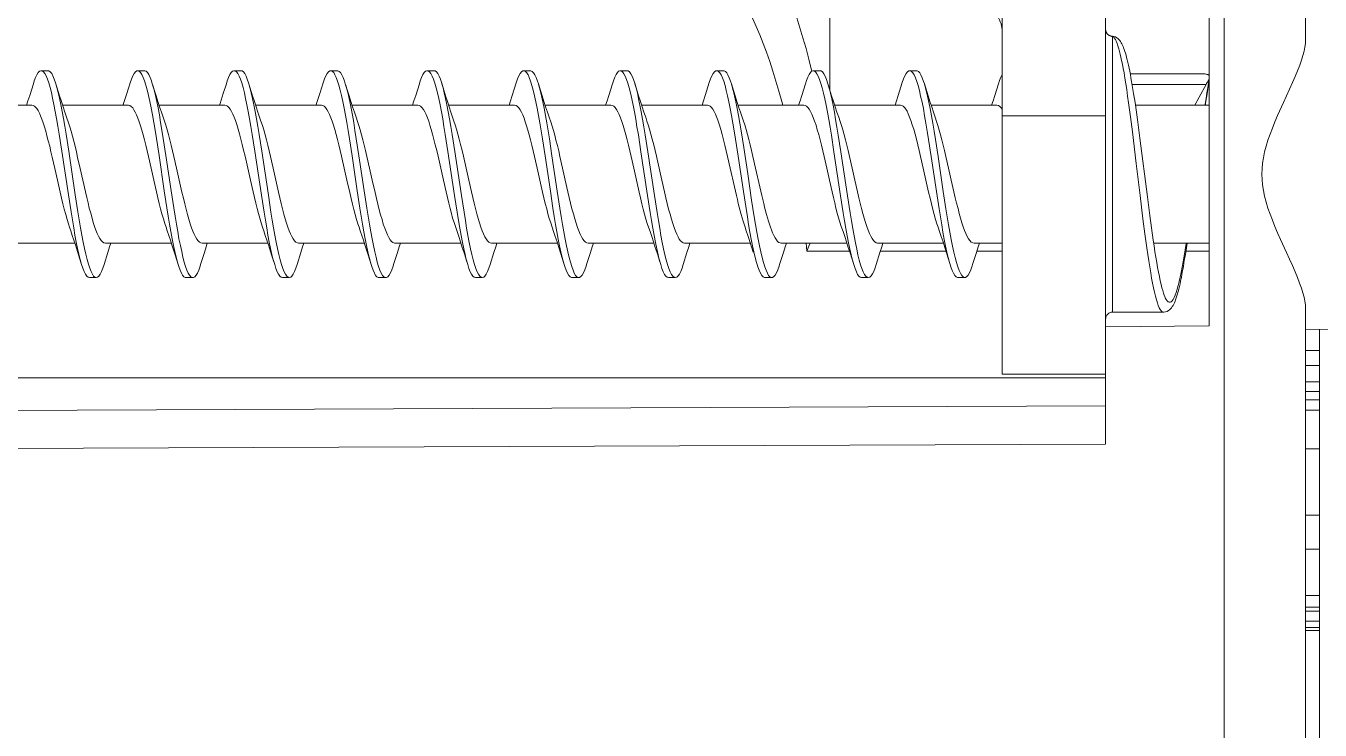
# Model space of a CAD drawing. Header units: millimetres. Extents: x -853320 to 19484, y -510814 to 9708.
# Drawn here: x 4851.93 to 4870.71, y 7565.75 to 7575.96 of the extents above; entities that cross this region are included whole.
import ezdxf

# ---------------------------------------------------------------- set-up
doc = ezdxf.new("R2010")
doc.units = ezdxf.units.MM
for name, color, linetype, lineweight in [('F_DIBOND_soffitto_cassone', 7, 'Continuous', 5), ('F_ELETTRICO', 22, 'Continuous', 5), ('F_PARETE_nuove', 5, 'Continuous', 5), ('F_TUBOLARE sez.40x40', 7, 'Continuous', 5)]:
    doc.layers.add(name, color=color, linetype=linetype, lineweight=lineweight)

# ---------------------------------------------------------------- blocks, each defined once
blk = doc.blocks.new('SCATOLA INCASSO_1 P_sezione e pianta')
at = {"layer": 'F_ELETTRICO'}
for p, q in [((55470.994, -13682.187), (55470.994, -13651.487)), ((55469.815, -13660.994), (55469.815, -13697.529)), ((55469.594, -13686.328), (55469.594, -13670.336)), ((55466.594, -13687.028), (55466.594, -13678.998)), ((55468.094, -13686.341), (55468.094, -13678.998)), ((55464.094, -13679.102), (55464.094, -13682.912)), ((55468.181, -13682.13), (55468.194, -13682.13)), ((55468.188, -13682.128), (55468.189, -13682.128)), ((55468.194, -13682.13), (55468.194, -13686.128)), ((55452.751, -13682.628), (55452.651, -13682.628)), ((55452.704, -13682.669), (55452.723, -13682.704)), ((55452.723, -13682.704), (55452.742, -13682.749)), ((55452.742, -13682.749), (55452.761, -13682.805)), ((55452.751, -13682.628), (55452.765, -13682.631)), ((55452.804, -13682.669), (55452.823, -13682.704)), ((55454.151, -13682.628), (55454.051, -13682.628)), ((55454.132, -13682.726), (55454.151, -13682.777)), ((55455.551, -13682.628), (55455.451, -13682.628)), ((55455.523, -13682.705), (55455.542, -13682.751)), ((55456.951, -13682.628), (55456.851, -13682.628)), ((55456.933, -13682.727), (55456.952, -13682.778)), ((55458.351, -13682.628), (55458.251, -13682.628)), ((55458.324, -13682.706), (55458.343, -13682.752)), ((55459.751, -13682.628), (55459.651, -13682.628)), ((55459.733, -13682.728), (55459.752, -13682.779)), ((55461.151, -13682.628), (55461.051, -13682.628)), ((55461.124, -13682.707), (55461.143, -13682.753)), ((55462.551, -13682.628), (55462.451, -13682.628)), ((55462.534, -13682.729), (55462.553, -13682.781)), ((55463.832, -13682.632), (55463.829, -13682.622)), ((55463.951, -13682.628), (55463.851, -13682.628)), ((55463.925, -13682.708), (55463.944, -13682.755)), ((55465.351, -13682.628), (55465.251, -13682.628)), ((55465.334, -13682.731), (55465.353, -13682.782)), ((55468.45, -13682.673), (55469.501, -13682.673)), ((55452.919, -13682.992), (55452.861, -13682.805)), ((55453.942, -13682.805), (55453.894, -13682.959)), ((55454.319, -13682.992), (55454.264, -13682.816)), ((55455.339, -13682.816), (55455.294, -13682.959)), ((55455.719, -13682.992), (55455.661, -13682.806)), ((55456.742, -13682.804), (55456.694, -13682.959)), ((55457.119, -13682.992), (55457.064, -13682.816)), ((55458.519, -13682.992), (55458.462, -13682.808)), ((55459.919, -13682.992), (55459.864, -13682.816)), ((55461.319, -13682.992), (55461.262, -13682.81)), ((55462.719, -13682.992), (55462.664, -13682.816)), ((55464.119, -13682.992), (55464.064, -13682.816)), ((55465.519, -13682.992), (55465.464, -13682.816)), ((55468.478, -13682.828), (55469.552, -13682.828)), ((55468.52, -13683.089), (55468.5, -13682.96)), ((55469.552, -13682.828), (55469.452, -13683.012)), ((55469.57, -13682.935), (55469.583, -13682.857)), ((55469.583, -13682.857), (55469.594, -13682.796)), ((55451.562, -13683.128), (55452.517, -13683.128)), ((55452.962, -13683.128), (55453.917, -13683.128)), ((55454.362, -13683.128), (55455.317, -13683.128)), ((55455.762, -13683.128), (55456.717, -13683.128)), ((55457.162, -13683.128), (55458.117, -13683.128)), ((55458.562, -13683.128), (55459.517, -13683.128)), ((55459.929, -13683.078), (55459.948, -13683.173)), ((55459.962, -13683.128), (55460.917, -13683.128)), ((55461.362, -13683.128), (55462.317, -13683.128)), ((55462.762, -13683.128), (55463.717, -13683.128)), ((55464.162, -13683.128), (55465.117, -13683.128)), ((55465.53, -13683.083), (55465.549, -13683.178)), ((55465.562, -13683.128), (55466.517, -13683.128)), ((55468.455, -13683.299), (55468.427, -13683.093)), ((55468.54, -13683.228), (55468.52, -13683.089)), ((55468.525, -13683.128), (55469.594, -13683.128)), ((55469.452, -13683.012), (55469.388, -13683.128)), ((55466.594, -13683.28), (55468.094, -13683.28)), ((55468.482, -13683.516), (55468.455, -13683.299)), ((55468.56, -13683.375), (55468.54, -13683.228)), ((55468.538, -13683.972), (55468.482, -13683.516)), ((55468.591, -13683.607), (55468.56, -13683.375)), ((55452.913, -13683.549), (55452.951, -13683.793)), ((55453.013, -13683.549), (55453.051, -13683.793)), ((55454.323, -13683.61), (55454.361, -13683.858)), ((55454.423, -13683.61), (55454.461, -13683.858)), ((55455.714, -13683.552), (55455.752, -13683.796)), ((55455.814, -13683.552), (55455.852, -13683.796)), ((55457.123, -13683.614), (55457.161, -13683.861)), ((55457.223, -13683.614), (55457.261, -13683.861)), ((55458.514, -13683.555), (55458.552, -13683.8)), ((55458.614, -13683.555), (55458.652, -13683.8)), ((55459.924, -13683.617), (55459.962, -13683.864)), ((55460.024, -13683.617), (55460.062, -13683.864)), ((55461.315, -13683.558), (55461.353, -13683.803)), ((55461.415, -13683.558), (55461.453, -13683.803)), ((55462.724, -13683.62), (55462.762, -13683.867)), ((55464.115, -13683.561), (55464.153, -13683.806)), ((55464.215, -13683.561), (55464.253, -13683.806)), ((55465.525, -13683.623), (55465.563, -13683.87)), ((55465.625, -13683.623), (55465.663, -13683.87)), ((55468.699, -13684.459), (55468.591, -13683.607)), ((55452.951, -13683.793), (55453.046, -13684.43)), ((55453.051, -13683.793), (55453.146, -13684.43)), ((55454.21, -13683.871), (55454.248, -13684.041)), ((55454.361, -13683.858), (55454.437, -13684.368)), ((55454.461, -13683.858), (55454.537, -13684.368)), ((55455.609, -13683.867), (55455.648, -13684.041)), ((55455.752, -13683.796), (55455.847, -13684.433)), ((55455.852, -13683.796), (55455.947, -13684.433)), ((55457.161, -13683.861), (55457.238, -13684.371)), ((55457.261, -13683.861), (55457.338, -13684.371)), ((55458.409, -13683.869), (55458.448, -13684.041)), ((55458.552, -13683.8), (55458.647, -13684.436)), ((55458.652, -13683.8), (55458.747, -13684.436)), ((55458.816, -13684.041), (55458.777, -13683.868)), ((55459.962, -13683.864), (55460.038, -13684.375)), ((55460.062, -13683.864), (55460.138, -13684.375)), ((55460.216, -13684.042), (55460.178, -13683.873)), ((55461.353, -13683.803), (55461.448, -13684.439)), ((55461.453, -13683.803), (55461.548, -13684.439)), ((55462.61, -13683.871), (55462.648, -13684.042)), ((55462.762, -13683.867), (55462.839, -13684.378)), ((55463.016, -13684.042), (55462.977, -13683.871)), ((55464.01, -13683.871), (55464.048, -13684.042)), ((55464.153, -13683.806), (55464.248, -13684.442)), ((55464.253, -13683.806), (55464.348, -13684.442)), ((55464.416, -13684.041), (55464.377, -13683.87)), ((55465.563, -13683.87), (55465.639, -13684.381)), ((55465.663, -13683.87), (55465.739, -13684.381)), ((55462.648, -13684.042), (55462.709, -13684.314)), ((55463.077, -13684.314), (55463.016, -13684.042)), ((55468.594, -13684.436), (55468.538, -13683.972)), ((55452.887, -13684.215), (55452.926, -13684.388)), ((55453.293, -13684.383), (55453.254, -13684.214)), ((55454.694, -13684.389), (55454.655, -13684.215)), ((55456.094, -13684.388), (55456.055, -13684.215)), ((55457.087, -13684.217), (55457.127, -13684.393)), ((55457.495, -13684.395), (55457.455, -13684.217)), ((55459.887, -13684.215), (55459.926, -13684.387)), ((55461.287, -13684.215), (55461.326, -13684.388)), ((55461.693, -13684.386), (55461.654, -13684.214)), ((55465.487, -13684.215), (55465.526, -13684.389)), ((55465.893, -13684.386), (55465.855, -13684.215)), ((55453.046, -13684.43), (55453.085, -13684.675)), ((55453.146, -13684.43), (55453.185, -13684.675)), ((55454.437, -13684.368), (55454.475, -13684.617)), ((55454.537, -13684.368), (55454.575, -13684.617)), ((55455.847, -13684.433), (55455.885, -13684.678)), ((55455.947, -13684.433), (55455.985, -13684.678)), ((55457.238, -13684.371), (55457.276, -13684.62)), ((55457.338, -13684.371), (55457.376, -13684.62)), ((55458.647, -13684.436), (55458.686, -13684.681)), ((55458.747, -13684.436), (55458.786, -13684.681)), ((55460.038, -13684.375), (55460.076, -13684.623)), ((55460.138, -13684.375), (55460.176, -13684.623)), ((55461.448, -13684.439), (55461.486, -13684.684)), ((55461.548, -13684.439), (55461.586, -13684.684)), ((55462.709, -13684.314), (55462.737, -13684.435)), ((55462.839, -13684.378), (55462.877, -13684.626)), ((55463.105, -13684.435), (55463.077, -13684.314)), ((55464.248, -13684.442), (55464.286, -13684.687)), ((55464.348, -13684.442), (55464.386, -13684.687)), ((55465.639, -13684.381), (55465.677, -13684.629)), ((55465.739, -13684.381), (55465.777, -13684.629)), ((55468.635, -13684.775), (55468.594, -13684.436)), ((55468.734, -13684.728), (55468.699, -13684.459)), ((55468.663, -13684.991), (55468.635, -13684.775)), ((55468.759, -13684.908), (55468.734, -13684.728)), ((55462.863, -13684.897), (55462.881, -13684.948)), ((55462.881, -13684.948), (55462.903, -13685.016)), ((55462.903, -13685.016), (55462.923, -13685.074)), ((55462.915, -13684.859), (55462.934, -13684.968)), ((55462.934, -13684.968), (55462.953, -13685.071)), ((55468.691, -13685.194), (55468.663, -13684.991)), ((55468.784, -13685.084), (55468.759, -13684.908)), ((55452.185, -13685.128), (55453.14, -13685.128)), ((55453.148, -13685.152), (55453.194, -13685.296)), ((55453.585, -13685.128), (55454.54, -13685.128)), ((55454.548, -13685.152), (55454.594, -13685.296)), ((55454.985, -13685.128), (55455.94, -13685.128)), ((55455.948, -13685.152), (55455.994, -13685.296)), ((55456.385, -13685.128), (55457.34, -13685.128)), ((55457.348, -13685.152), (55457.394, -13685.296)), ((55457.785, -13685.128), (55458.74, -13685.128)), ((55459.185, -13685.128), (55460.14, -13685.128)), ((55460.585, -13685.128), (55461.54, -13685.128)), ((55461.985, -13685.128), (55462.94, -13685.128)), ((55462.953, -13685.071), (55462.972, -13685.168)), ((55463.385, -13685.128), (55464.34, -13685.128)), ((55463.759, -13685.243), (55463.75, -13685.128)), ((55464.785, -13685.128), (55465.74, -13685.128)), ((55466.185, -13685.128), (55466.594, -13685.128)), ((55468.79, -13685.128), (55469.594, -13685.128)), ((55453.194, -13685.296), (55453.239, -13685.44)), ((55454.594, -13685.296), (55454.639, -13685.44)), ((55455.994, -13685.296), (55456.039, -13685.44)), ((55457.394, -13685.296), (55457.439, -13685.44)), ((55458.786, -13685.27), (55458.839, -13685.44)), ((55460.186, -13685.27), (55460.239, -13685.44)), ((55461.586, -13685.27), (55461.639, -13685.44)), ((55463.759, -13685.243), (55464.377, -13685.243)), ((55464.386, -13685.27), (55464.439, -13685.44)), ((55464.825, -13685.243), (55465.777, -13685.243)), ((55465.786, -13685.27), (55465.839, -13685.44)), ((55466.225, -13685.243), (55466.594, -13685.243)), ((55469.258, -13685.243), (55469.594, -13685.243)), ((55453.356, -13685.493), (55453.375, -13685.541)), ((55454.747, -13685.466), (55454.766, -13685.519)), ((55456.156, -13685.494), (55456.176, -13685.542)), ((55457.547, -13685.467), (55457.566, -13685.52)), ((55458.957, -13685.495), (55458.976, -13685.543)), ((55460.348, -13685.468), (55460.367, -13685.521)), ((55461.757, -13685.497), (55461.777, -13685.544)), ((55464.558, -13685.498), (55464.577, -13685.545)), ((55465.949, -13685.471), (55465.968, -13685.523)), ((55453.351, -13685.628), (55453.451, -13685.628)), ((55454.751, -13685.628), (55454.851, -13685.628)), ((55456.151, -13685.628), (55456.251, -13685.628)), ((55457.551, -13685.628), (55457.651, -13685.628)), ((55458.951, -13685.628), (55459.051, -13685.628)), ((55460.351, -13685.628), (55460.451, -13685.628)), ((55461.751, -13685.628), (55461.851, -13685.628)), ((55463.151, -13685.628), (55463.251, -13685.628)), ((55464.551, -13685.628), (55464.651, -13685.628)), ((55465.951, -13685.628), (55466.051, -13685.628)), ((55468.959, -13685.919), (55468.958, -13685.916)), ((55468.194, -13686.128), (55468.932, -13686.128)), ((55468.932, -13686.128), (55468.931, -13686.128)), ((55470.994, -13716.768), (55470.994, -13686.067)), ((55469.594, -13686.328), (55468.094, -13686.341)), ((55468.094, -13686.341), (55468.094, -13688.041)), ((55470.994, -13686.378), (55471.596, -13686.373)), ((55471.194, -13686.376), (55471.194, -13701.372)), ((55470.994, -13686.685), (55471.194, -13686.685)), ((55470.994, -13686.901), (55471.194, -13686.901)), ((55468.094, -13687.082), (55437.364, -13687.082)), ((55468.094, -13687.028), (55466.594, -13687.028)), ((55470.994, -13687.139), (55471.194, -13687.139)), ((55470.994, -13687.281), (55471.194, -13687.281)), ((55470.994, -13687.4), (55471.194, -13687.4)), ((55437.364, -13687.617), (55468.094, -13687.489)), ((55470.994, -13687.551), (55471.194, -13687.551)), ((55437.364, -13688.169), (55468.094, -13688.041)), ((55471.194, -13688.109), (55470.994, -13688.109)), ((55471.194, -13689.071), (55470.994, -13689.071)), ((55470.994, -13689.566), (55471.194, -13689.566)), ((55470.994, -13690.238), (55471.194, -13690.238)), ((55470.994, -13690.405), (55471.194, -13690.405)), ((55470.994, -13690.464), (55471.194, -13690.464)), ((55470.994, -13690.61), (55471.194, -13690.61)), ((55470.994, -13690.699), (55471.194, -13690.699)), ((55470.994, -13690.744), (55471.194, -13690.744))]:
    blk.add_line(p, q, dxfattribs=at)
for points in [[(55463.829, -13682.622), (55463.789, -13682.462), (55463.747, -13682.305), (55463.703, -13682.153), (55463.659, -13682.005), (55463.614, -13681.863), (55463.568, -13681.726), (55463.521, -13681.595), (55463.474, -13681.47), (55463.426, -13681.352), (55463.378, -13681.242), (55463.33, -13681.139), (55463.281, -13681.043), (55463.233, -13680.956), (55463.185, -13680.877), (55463.138, -13680.806), (55463.091, -13680.743), (55463.045, -13680.69), (55463, -13680.646), (55462.955, -13680.61)], [(55463.409, -13683.128), (55463.396, -13683.075), (55463.354, -13682.925), (55463.311, -13682.779), (55463.267, -13682.635), (55463.221, -13682.496), (55463.174, -13682.361), (55463.125, -13682.232), (55463.076, -13682.107), (55463.026, -13681.989), (55462.975, -13681.877), (55462.924, -13681.772), (55462.873, -13681.673), (55462.821, -13681.582), (55462.77, -13681.499), (55462.719, -13681.424), (55462.668, -13681.357), (55462.618, -13681.298), (55462.568, -13681.248), (55462.52, -13681.206), (55462.472, -13681.173)], [(55466.594, -13682.067), (55466.593, -13682.036), (55466.589, -13682.006), (55466.583, -13681.976), (55466.576, -13681.946), (55466.565, -13681.917), (55466.553, -13681.889), (55466.539, -13681.861), (55466.522, -13681.835), (55466.503, -13681.809)], [(55468.094, -13682.03), (55468.095, -13682.044), (55468.097, -13682.056), (55468.101, -13682.069), (55468.107, -13682.08), (55468.114, -13682.091), (55468.123, -13682.101), (55468.133, -13682.11), (55468.144, -13682.117), (55468.156, -13682.123), (55468.168, -13682.127), (55468.181, -13682.13)], [(55468.189, -13682.128), (55468.19, -13682.128), (55468.194, -13682.13)], [(55468.236, -13682.139), (55468.214, -13682.132), (55468.192, -13682.128)], [(55468.228, -13682.164), (55468.22, -13682.154), (55468.213, -13682.145), (55468.207, -13682.139), (55468.2, -13682.134), (55468.194, -13682.13)], [(55468.427, -13683.093), (55468.413, -13682.995), (55468.399, -13682.902), (55468.386, -13682.816), (55468.373, -13682.735), (55468.36, -13682.661), (55468.348, -13682.594), (55468.336, -13682.533), (55468.325, -13682.479), (55468.315, -13682.43), (55468.304, -13682.386), (55468.294, -13682.347), (55468.285, -13682.312), (55468.276, -13682.281), (55468.267, -13682.254), (55468.259, -13682.231), (55468.25, -13682.21), (55468.243, -13682.192), (55468.235, -13682.177), (55468.228, -13682.164)], [(55468.5, -13682.96), (55468.49, -13682.899), (55468.48, -13682.841), (55468.471, -13682.785), (55468.461, -13682.732), (55468.452, -13682.681), (55468.443, -13682.634), (55468.434, -13682.589), (55468.424, -13682.546), (55468.416, -13682.507), (55468.407, -13682.47), (55468.398, -13682.436), (55468.389, -13682.404), (55468.381, -13682.374), (55468.372, -13682.347), (55468.364, -13682.322), (55468.355, -13682.298), (55468.347, -13682.277), (55468.338, -13682.257), (55468.329, -13682.239), (55468.32, -13682.222), (55468.31, -13682.205), (55468.298, -13682.19), (55468.286, -13682.176), (55468.272, -13682.162), (55468.255, -13682.15), (55468.236, -13682.139)], [(55470.588, -13683.276), (55470.673, -13683.087), (55470.717, -13682.99), (55470.762, -13682.894), (55470.804, -13682.801), (55470.842, -13682.712), (55470.878, -13682.628), (55470.909, -13682.548), (55470.935, -13682.475), (55470.956, -13682.407), (55470.973, -13682.345), (55470.985, -13682.287), (55470.992, -13682.235), (55470.994, -13682.187)], [(55452.539, -13682.816), (55452.551, -13682.777), (55452.57, -13682.726), (55452.589, -13682.686), (55452.608, -13682.656), (55452.627, -13682.636), (55452.646, -13682.628), (55452.651, -13682.628)], [(55452.651, -13682.628), (55452.665, -13682.631), (55452.684, -13682.644), (55452.704, -13682.669)], [(55452.765, -13682.631), (55452.784, -13682.644), (55452.804, -13682.669)], [(55452.823, -13682.704), (55452.842, -13682.749), (55452.861, -13682.805)], [(55453.942, -13682.805), (55453.961, -13682.75), (55453.98, -13682.704), (55453.999, -13682.669), (55454.018, -13682.644), (55454.037, -13682.631), (55454.051, -13682.628)], [(55454.051, -13682.628), (55454.056, -13682.628), (55454.075, -13682.636), (55454.094, -13682.656), (55454.113, -13682.685), (55454.132, -13682.726)], [(55454.151, -13682.628), (55454.156, -13682.628), (55454.175, -13682.636), (55454.194, -13682.656), (55454.213, -13682.685), (55454.232, -13682.726), (55454.251, -13682.777), (55454.264, -13682.816)], [(55454.151, -13682.777), (55454.17, -13682.837), (55454.189, -13682.907), (55454.209, -13682.986), (55454.228, -13683.073), (55454.247, -13683.168)], [(55455.339, -13682.816), (55455.352, -13682.775), (55455.371, -13682.725), (55455.39, -13682.685), (55455.409, -13682.655), (55455.428, -13682.636), (55455.447, -13682.628), (55455.451, -13682.628)], [(55455.451, -13682.628), (55455.466, -13682.631), (55455.485, -13682.645), (55455.504, -13682.67), (55455.523, -13682.705)], [(55455.542, -13682.751), (55455.561, -13682.806), (55455.58, -13682.872), (55455.599, -13682.947), (55455.618, -13683.03), (55455.637, -13683.121)], [(55455.551, -13682.628), (55455.566, -13682.631), (55455.585, -13682.645), (55455.604, -13682.67), (55455.623, -13682.705), (55455.642, -13682.751), (55455.661, -13682.806)], [(55456.742, -13682.804), (55456.761, -13682.748), (55456.78, -13682.703), (55456.799, -13682.668), (55456.819, -13682.644), (55456.838, -13682.631), (55456.851, -13682.628)], [(55456.851, -13682.628), (55456.857, -13682.628), (55456.876, -13682.637), (55456.895, -13682.656), (55456.914, -13682.686), (55456.933, -13682.727)], [(55456.951, -13682.628), (55456.957, -13682.628), (55456.976, -13682.637), (55456.995, -13682.656), (55457.014, -13682.686), (55457.033, -13682.727), (55457.052, -13682.778), (55457.064, -13682.816)], [(55456.952, -13682.778), (55456.971, -13682.839), (55456.99, -13682.909), (55457.009, -13682.988), (55457.028, -13683.076), (55457.047, -13683.171)], [(55458.139, -13682.816), (55458.152, -13682.774), (55458.171, -13682.724), (55458.19, -13682.684), (55458.209, -13682.654), (55458.228, -13682.636), (55458.247, -13682.628), (55458.251, -13682.628)], [(55458.251, -13682.628), (55458.266, -13682.631), (55458.285, -13682.645), (55458.304, -13682.67), (55458.324, -13682.706)], [(55458.343, -13682.752), (55458.362, -13682.808), (55458.381, -13682.874), (55458.4, -13682.949), (55458.419, -13683.032), (55458.438, -13683.123)], [(55458.351, -13682.628), (55458.366, -13682.631), (55458.385, -13682.645), (55458.404, -13682.67), (55458.424, -13682.706), (55458.443, -13682.752), (55458.462, -13682.808)], [(55459.543, -13682.802), (55459.562, -13682.747), (55459.581, -13682.702), (55459.6, -13682.667), (55459.619, -13682.644), (55459.638, -13682.63), (55459.651, -13682.628)], [(55459.651, -13682.628), (55459.657, -13682.628), (55459.676, -13682.637), (55459.695, -13682.657), (55459.714, -13682.687), (55459.733, -13682.728)], [(55459.751, -13682.628), (55459.757, -13682.628), (55459.776, -13682.637), (55459.795, -13682.657), (55459.814, -13682.687), (55459.833, -13682.728), (55459.852, -13682.779), (55459.864, -13682.816)], [(55459.752, -13682.779), (55459.771, -13682.84), (55459.79, -13682.911), (55459.81, -13682.99), (55459.829, -13683.078), (55459.848, -13683.173)], [(55460.939, -13682.816), (55460.953, -13682.773), (55460.972, -13682.723), (55460.991, -13682.683), (55461.01, -13682.654), (55461.029, -13682.635), (55461.048, -13682.628), (55461.051, -13682.628)], [(55461.051, -13682.628), (55461.067, -13682.631), (55461.086, -13682.646), (55461.105, -13682.671), (55461.124, -13682.707)], [(55461.143, -13682.753), (55461.162, -13682.81), (55461.181, -13682.875), (55461.2, -13682.951), (55461.219, -13683.034), (55461.238, -13683.126)], [(55461.151, -13682.628), (55461.167, -13682.631), (55461.186, -13682.646), (55461.205, -13682.671), (55461.224, -13682.707), (55461.243, -13682.753), (55461.262, -13682.81)], [(55462.343, -13682.801), (55462.362, -13682.746), (55462.381, -13682.701), (55462.4, -13682.667), (55462.419, -13682.643), (55462.439, -13682.63), (55462.451, -13682.628)], [(55462.451, -13682.628), (55462.458, -13682.628), (55462.477, -13682.637), (55462.496, -13682.657), (55462.515, -13682.688), (55462.534, -13682.729)], [(55462.551, -13682.628), (55462.558, -13682.628), (55462.577, -13682.637), (55462.596, -13682.657), (55462.615, -13682.688), (55462.634, -13682.729), (55462.653, -13682.781), (55462.664, -13682.816)], [(55463.739, -13682.816), (55463.753, -13682.771), (55463.772, -13682.722), (55463.791, -13682.682), (55463.81, -13682.653), (55463.829, -13682.635), (55463.848, -13682.628), (55463.851, -13682.628)], [(55463.851, -13682.628), (55463.867, -13682.632), (55463.886, -13682.646), (55463.905, -13682.672), (55463.925, -13682.708)], [(55463.944, -13682.755), (55463.963, -13682.811), (55463.982, -13682.877), (55464.001, -13682.953), (55464.02, -13683.036), (55464.039, -13683.128)], [(55463.951, -13682.628), (55463.967, -13682.632), (55463.986, -13682.646), (55464.005, -13682.672), (55464.025, -13682.708), (55464.044, -13682.755), (55464.064, -13682.816)], [(55465.086, -13682.985), (55465.144, -13682.799), (55465.163, -13682.744), (55465.182, -13682.7), (55465.201, -13682.666), (55465.22, -13682.643), (55465.239, -13682.63), (55465.251, -13682.628)], [(55465.251, -13682.628), (55465.258, -13682.628), (55465.277, -13682.638), (55465.296, -13682.658), (55465.315, -13682.689), (55465.334, -13682.731)], [(55465.351, -13682.628), (55465.358, -13682.628), (55465.377, -13682.638), (55465.396, -13682.658), (55465.415, -13682.689), (55465.434, -13682.731), (55465.453, -13682.782), (55465.464, -13682.816)], [(55466.539, -13682.816), (55466.554, -13682.77), (55466.573, -13682.72), (55466.592, -13682.681), (55466.594, -13682.678)], [(55469.594, -13682.696), (55469.589, -13682.692), (55469.582, -13682.688), (55469.574, -13682.684), (55469.565, -13682.681), (55469.555, -13682.678), (55469.545, -13682.676), (55469.534, -13682.674), (55469.523, -13682.673), (55469.512, -13682.673), (55469.501, -13682.673)], [(55469.594, -13682.755), (55469.59, -13682.761), (55469.583, -13682.774), (55469.575, -13682.787), (55469.567, -13682.8), (55469.559, -13682.814), (55469.552, -13682.828)], [(55469.594, -13682.77), (55469.586, -13682.81), (55469.575, -13682.876), (55469.562, -13682.948)], [(55452.539, -13682.816), (55452.486, -13682.985), (55452.46, -13683.066), (55452.44, -13683.128)], [(55452.761, -13682.805), (55452.78, -13682.87), (55452.799, -13682.944), (55452.818, -13683.028), (55452.837, -13683.119), (55452.856, -13683.217), (55452.875, -13683.322), (55452.894, -13683.433), (55452.913, -13683.549)], [(55452.864, -13682.816), (55452.88, -13682.87), (55452.899, -13682.944), (55452.918, -13683.028), (55452.937, -13683.119)], [(55453.894, -13682.959), (55453.848, -13683.103), (55453.84, -13683.128)], [(55454.264, -13682.816), (55454.27, -13682.837), (55454.289, -13682.907), (55454.309, -13682.986), (55454.328, -13683.073), (55454.347, -13683.168)], [(55455.294, -13682.959), (55455.248, -13683.103), (55455.24, -13683.128)], [(55455.664, -13682.816), (55455.68, -13682.872), (55455.699, -13682.947), (55455.718, -13683.03), (55455.737, -13683.121)], [(55456.694, -13682.959), (55456.648, -13683.103), (55456.64, -13683.128)], [(55457.064, -13682.816), (55457.071, -13682.839), (55457.09, -13682.909), (55457.109, -13682.988), (55457.128, -13683.076), (55457.147, -13683.171)], [(55458.139, -13682.816), (55458.086, -13682.985), (55458.06, -13683.066), (55458.04, -13683.128)], [(55458.464, -13682.816), (55458.481, -13682.874), (55458.5, -13682.949), (55458.519, -13683.032), (55458.538, -13683.123)], [(55459.543, -13682.802), (55459.486, -13682.985), (55459.46, -13683.066), (55459.44, -13683.128)], [(55459.864, -13682.816), (55459.871, -13682.84), (55459.89, -13682.911), (55459.91, -13682.99), (55459.929, -13683.078)], [(55460.939, -13682.816), (55460.886, -13682.985), (55460.86, -13683.066), (55460.84, -13683.128)], [(55461.264, -13682.816), (55461.281, -13682.875), (55461.3, -13682.951), (55461.319, -13683.034), (55461.338, -13683.126)], [(55462.343, -13682.801), (55462.286, -13682.985), (55462.26, -13683.066), (55462.24, -13683.128)], [(55462.553, -13682.781), (55462.572, -13682.842), (55462.591, -13682.913), (55462.61, -13682.992), (55462.629, -13683.08), (55462.648, -13683.176)], [(55462.664, -13682.816), (55462.672, -13682.842), (55462.691, -13682.913), (55462.71, -13682.992), (55462.729, -13683.08), (55462.748, -13683.176), (55462.767, -13683.278), (55462.786, -13683.387), (55462.805, -13683.501), (55462.824, -13683.62), (55462.843, -13683.742)], [(55463.739, -13682.816), (55463.686, -13682.985), (55463.66, -13683.066), (55463.64, -13683.128)], [(55464.064, -13682.816), (55464.082, -13682.877), (55464.101, -13682.953), (55464.12, -13683.036), (55464.139, -13683.128)], [(55465.353, -13682.782), (55465.372, -13682.844), (55465.391, -13682.915), (55465.41, -13682.995), (55465.43, -13683.083), (55465.449, -13683.178)], [(55465.464, -13682.816), (55465.472, -13682.844), (55465.491, -13682.915), (55465.51, -13682.995), (55465.53, -13683.083)], [(55466.539, -13682.816), (55466.486, -13682.985), (55466.46, -13683.066), (55466.44, -13683.128)], [(55469.562, -13682.948), (55469.55, -13683.027), (55469.536, -13683.113), (55469.534, -13683.128)], [(55469.54, -13683.128), (55469.544, -13683.1), (55469.557, -13683.016), (55469.57, -13682.935)], [(55452.517, -13683.128), (55452.535, -13683.131), (55452.553, -13683.141), (55452.571, -13683.157), (55452.589, -13683.178)], [(55453.021, -13683.303), (55452.995, -13683.229), (55452.97, -13683.152), (55452.945, -13683.073), (55452.919, -13682.992)], [(55452.937, -13683.119), (55452.956, -13683.217), (55452.975, -13683.322), (55452.994, -13683.433), (55453.013, -13683.549)], [(55453.917, -13683.128), (55453.939, -13683.132), (55453.959, -13683.145), (55453.979, -13683.165), (55453.998, -13683.193), (55454.017, -13683.227), (55454.036, -13683.267), (55454.056, -13683.314), (55454.075, -13683.367), (55454.094, -13683.426), (55454.113, -13683.49), (55454.133, -13683.559), (55454.152, -13683.632), (55454.171, -13683.709), (55454.19, -13683.789), (55454.21, -13683.871)], [(55454.44, -13683.359), (55454.421, -13683.303), (55454.395, -13683.229), (55454.37, -13683.152), (55454.345, -13683.073), (55454.319, -13682.992)], [(55455.317, -13683.128), (55455.336, -13683.131), (55455.355, -13683.142), (55455.374, -13683.16), (55455.393, -13683.185), (55455.412, -13683.217), (55455.432, -13683.256), (55455.451, -13683.301), (55455.47, -13683.352), (55455.489, -13683.41), (55455.509, -13683.474), (55455.528, -13683.544), (55455.548, -13683.619), (55455.568, -13683.698), (55455.589, -13683.782), (55455.609, -13683.867)], [(55455.637, -13683.121), (55455.656, -13683.22), (55455.675, -13683.325), (55455.695, -13683.436), (55455.714, -13683.552)], [(55455.84, -13683.359), (55455.821, -13683.303), (55455.795, -13683.229), (55455.77, -13683.152), (55455.745, -13683.073), (55455.719, -13682.992)], [(55455.737, -13683.121), (55455.756, -13683.22), (55455.775, -13683.325), (55455.795, -13683.436), (55455.814, -13683.552)], [(55456.717, -13683.128), (55456.736, -13683.131), (55456.756, -13683.143), (55456.776, -13683.162), (55456.796, -13683.189), (55456.815, -13683.223), (55456.835, -13683.263), (55456.854, -13683.31), (55456.873, -13683.361), (55456.892, -13683.419), (55456.911, -13683.482), (55456.93, -13683.551), (55456.95, -13683.624), (55456.969, -13683.702), (55456.989, -13683.784), (55457.009, -13683.868)], [(55457.242, -13683.365), (55457.221, -13683.303), (55457.195, -13683.229), (55457.17, -13683.152), (55457.145, -13683.073), (55457.119, -13682.992)], [(55458.117, -13683.128), (55458.136, -13683.131), (55458.156, -13683.143), (55458.176, -13683.162), (55458.196, -13683.189), (55458.215, -13683.223), (55458.235, -13683.263), (55458.254, -13683.309), (55458.273, -13683.361), (55458.292, -13683.418), (55458.311, -13683.481), (55458.33, -13683.55), (55458.35, -13683.624), (55458.369, -13683.702), (55458.389, -13683.784), (55458.409, -13683.869)], [(55458.438, -13683.123), (55458.457, -13683.222), (55458.476, -13683.328), (55458.495, -13683.439), (55458.514, -13683.555)], [(55458.64, -13683.359), (55458.621, -13683.303), (55458.595, -13683.229), (55458.57, -13683.152), (55458.545, -13683.073), (55458.519, -13682.992)], [(55458.538, -13683.123), (55458.557, -13683.222), (55458.576, -13683.328), (55458.595, -13683.439), (55458.614, -13683.555)], [(55459.517, -13683.128), (55459.52, -13683.128), (55459.54, -13683.133), (55459.56, -13683.146), (55459.579, -13683.166), (55459.599, -13683.194), (55459.618, -13683.228), (55459.637, -13683.269), (55459.656, -13683.316), (55459.675, -13683.369), (55459.694, -13683.428), (55459.713, -13683.491), (55459.732, -13683.559), (55459.752, -13683.631), (55459.771, -13683.708), (55459.79, -13683.788), (55459.81, -13683.871)], [(55460.021, -13683.303), (55459.995, -13683.229), (55459.97, -13683.152), (55459.945, -13683.073), (55459.919, -13682.992)], [(55460.917, -13683.128), (55460.938, -13683.132), (55460.957, -13683.144), (55460.977, -13683.163), (55460.996, -13683.19), (55461.016, -13683.224), (55461.035, -13683.264), (55461.055, -13683.311), (55461.074, -13683.365), (55461.093, -13683.424), (55461.113, -13683.488), (55461.132, -13683.558), (55461.152, -13683.632), (55461.171, -13683.709), (55461.19, -13683.789), (55461.21, -13683.871)], [(55461.238, -13683.126), (55461.257, -13683.225), (55461.276, -13683.33), (55461.295, -13683.442), (55461.315, -13683.558)], [(55461.44, -13683.359), (55461.421, -13683.303), (55461.395, -13683.229), (55461.37, -13683.152), (55461.345, -13683.073), (55461.319, -13682.992)], [(55461.338, -13683.126), (55461.357, -13683.225), (55461.376, -13683.33), (55461.395, -13683.442), (55461.415, -13683.558)], [(55462.317, -13683.128), (55462.336, -13683.131), (55462.356, -13683.142), (55462.375, -13683.161), (55462.394, -13683.186), (55462.413, -13683.219), (55462.433, -13683.259), (55462.452, -13683.305), (55462.472, -13683.358), (55462.491, -13683.417), (55462.511, -13683.482), (55462.531, -13683.553), (55462.551, -13683.628), (55462.57, -13683.706), (55462.59, -13683.788), (55462.61, -13683.871)], [(55462.84, -13683.359), (55462.821, -13683.303), (55462.795, -13683.229), (55462.77, -13683.152), (55462.745, -13683.073), (55462.719, -13682.992)], [(55463.717, -13683.128), (55463.737, -13683.131), (55463.756, -13683.143), (55463.775, -13683.161), (55463.795, -13683.187), (55463.814, -13683.22), (55463.833, -13683.26), (55463.853, -13683.307), (55463.872, -13683.359), (55463.892, -13683.419), (55463.911, -13683.484), (55463.931, -13683.555), (55463.951, -13683.629), (55463.971, -13683.707), (55463.99, -13683.788), (55464.01, -13683.871)], [(55464.039, -13683.128), (55464.058, -13683.228), (55464.077, -13683.333), (55464.096, -13683.445), (55464.115, -13683.561)], [(55464.242, -13683.365), (55464.221, -13683.303), (55464.195, -13683.229), (55464.17, -13683.152), (55464.145, -13683.073), (55464.119, -13682.992)], [(55464.139, -13683.128), (55464.158, -13683.228), (55464.177, -13683.333), (55464.196, -13683.445), (55464.215, -13683.561)], [(55465.086, -13682.985), (55465.06, -13683.066), (55465.04, -13683.128)], [(55465.117, -13683.128), (55465.135, -13683.131), (55465.154, -13683.142), (55465.174, -13683.159), (55465.193, -13683.184), (55465.212, -13683.216), (55465.231, -13683.255), (55465.25, -13683.3), (55465.27, -13683.352), (55465.289, -13683.411), (55465.309, -13683.476), (55465.329, -13683.547), (55465.349, -13683.622), (55465.369, -13683.702), (55465.389, -13683.785), (55465.409, -13683.87)], [(55465.642, -13683.366), (55465.621, -13683.303), (55465.595, -13683.229), (55465.57, -13683.152), (55465.545, -13683.073), (55465.519, -13682.992)], [(55466.517, -13683.128), (55466.539, -13683.132), (55466.559, -13683.145), (55466.579, -13683.165), (55466.594, -13683.187)], [(55452.589, -13683.178), (55452.607, -13683.207), (55452.625, -13683.242), (55452.643, -13683.283), (55452.661, -13683.33), (55452.68, -13683.382), (55452.698, -13683.44), (55452.717, -13683.504), (55452.736, -13683.573), (55452.755, -13683.647), (55452.775, -13683.723), (55452.794, -13683.802), (55452.812, -13683.883)], [(55453.18, -13683.884), (55453.162, -13683.803), (55453.143, -13683.724), (55453.124, -13683.648), (55453.105, -13683.575), (55453.086, -13683.506), (55453.067, -13683.442), (55453.048, -13683.383), (55453.021, -13683.303)], [(55454.247, -13683.168), (55454.266, -13683.27), (55454.285, -13683.378), (55454.304, -13683.492), (55454.323, -13683.61)], [(55454.347, -13683.168), (55454.366, -13683.27), (55454.385, -13683.378), (55454.404, -13683.492), (55454.423, -13683.61)], [(55457.047, -13683.171), (55457.066, -13683.273), (55457.085, -13683.381), (55457.104, -13683.495), (55457.123, -13683.614)], [(55457.147, -13683.171), (55457.166, -13683.273), (55457.185, -13683.381), (55457.204, -13683.495), (55457.223, -13683.614)], [(55459.848, -13683.173), (55459.867, -13683.276), (55459.886, -13683.384), (55459.905, -13683.498), (55459.924, -13683.617)], [(55459.948, -13683.173), (55459.967, -13683.276), (55459.986, -13683.384), (55460.005, -13683.498), (55460.024, -13683.617)], [(55460.178, -13683.873), (55460.159, -13683.791), (55460.14, -13683.711), (55460.12, -13683.635), (55460.101, -13683.562), (55460.082, -13683.494), (55460.063, -13683.43), (55460.044, -13683.371), (55460.021, -13683.303)], [(55462.648, -13683.176), (55462.667, -13683.278), (55462.686, -13683.387), (55462.705, -13683.501), (55462.724, -13683.62)], [(55465.449, -13683.178), (55465.468, -13683.281), (55465.487, -13683.39), (55465.506, -13683.504), (55465.525, -13683.623)], [(55465.549, -13683.178), (55465.568, -13683.281), (55465.587, -13683.39), (55465.606, -13683.504), (55465.625, -13683.623)], [(55470.361, -13684.128), (55470.363, -13684.05), (55470.371, -13683.97), (55470.383, -13683.889), (55470.4, -13683.806), (55470.422, -13683.722), (55470.448, -13683.636), (55470.478, -13683.549), (55470.512, -13683.459), (55470.549, -13683.368), (55470.588, -13683.276)], [(55454.577, -13683.871), (55454.558, -13683.788), (55454.539, -13683.707), (55454.519, -13683.629), (55454.499, -13683.554), (55454.479, -13683.483), (55454.46, -13683.418), (55454.44, -13683.359)], [(55455.977, -13683.87), (55455.958, -13683.788), (55455.939, -13683.707), (55455.919, -13683.63), (55455.9, -13683.556), (55455.88, -13683.486), (55455.861, -13683.422), (55455.84, -13683.359)], [(55457.377, -13683.87), (55457.358, -13683.787), (55457.338, -13683.706), (55457.319, -13683.629), (55457.3, -13683.556), (55457.28, -13683.487), (55457.261, -13683.424), (55457.242, -13683.365)], [(55458.777, -13683.868), (55458.757, -13683.783), (55458.737, -13683.7), (55458.717, -13683.621), (55458.697, -13683.546), (55458.677, -13683.476), (55458.658, -13683.412), (55458.64, -13683.359)], [(55461.577, -13683.869), (55461.557, -13683.784), (55461.537, -13683.701), (55461.517, -13683.621), (55461.497, -13683.546), (55461.477, -13683.475), (55461.457, -13683.411), (55461.44, -13683.359)], [(55462.977, -13683.871), (55462.958, -13683.787), (55462.938, -13683.705), (55462.918, -13683.626), (55462.898, -13683.551), (55462.878, -13683.48), (55462.858, -13683.415), (55462.84, -13683.359)], [(55464.377, -13683.87), (55464.358, -13683.787), (55464.338, -13683.706), (55464.319, -13683.629), (55464.3, -13683.556), (55464.28, -13683.487), (55464.261, -13683.423), (55464.242, -13683.365)], [(55465.777, -13683.87), (55465.758, -13683.787), (55465.738, -13683.706), (55465.719, -13683.628), (55465.7, -13683.556), (55465.68, -13683.488), (55465.661, -13683.424), (55465.642, -13683.366)], [(55452.812, -13683.883), (55452.849, -13684.046), (55452.887, -13684.215)], [(55453.254, -13684.214), (55453.217, -13684.046), (55453.18, -13683.884)], [(55454.655, -13684.215), (55454.616, -13684.042), (55454.577, -13683.871)], [(55456.055, -13684.215), (55456.016, -13684.041), (55455.977, -13683.87)], [(55457.009, -13683.868), (55457.048, -13684.041), (55457.087, -13684.217)], [(55457.455, -13684.217), (55457.416, -13684.041), (55457.377, -13683.87)], [(55459.81, -13683.871), (55459.848, -13684.042), (55459.887, -13684.215)], [(55461.21, -13683.871), (55461.248, -13684.041), (55461.287, -13684.215)], [(55461.654, -13684.214), (55461.616, -13684.042), (55461.577, -13683.869)], [(55462.843, -13683.742), (55462.901, -13684.122), (55462.958, -13684.503)], [(55465.409, -13683.87), (55465.448, -13684.042), (55465.487, -13684.215)], [(55465.855, -13684.215), (55465.816, -13684.041), (55465.777, -13683.87)], [(55454.248, -13684.041), (55454.286, -13684.214), (55454.325, -13684.385)], [(55455.648, -13684.041), (55455.687, -13684.214), (55455.725, -13684.384)], [(55458.448, -13684.041), (55458.487, -13684.214), (55458.525, -13684.385)], [(55458.893, -13684.385), (55458.855, -13684.214), (55458.816, -13684.041)], [(55460.293, -13684.384), (55460.254, -13684.214), (55460.216, -13684.042)], [(55464.048, -13684.042), (55464.086, -13684.214), (55464.125, -13684.383)], [(55464.493, -13684.385), (55464.455, -13684.214), (55464.416, -13684.041)], [(55470.717, -13685.265), (55470.63, -13685.074), (55470.588, -13684.98), (55470.549, -13684.887), (55470.512, -13684.796), (55470.478, -13684.707), (55470.448, -13684.619), (55470.422, -13684.533), (55470.4, -13684.449), (55470.383, -13684.367), (55470.371, -13684.285), (55470.363, -13684.206), (55470.361, -13684.128)], [(55452.926, -13684.388), (55452.946, -13684.474), (55452.966, -13684.557), (55452.986, -13684.637), (55453.007, -13684.713), (55453.027, -13684.784), (55453.047, -13684.848), (55453.063, -13684.897)], [(55453.585, -13685.128), (55453.583, -13685.128), (55453.563, -13685.123), (55453.543, -13685.11), (55453.523, -13685.089), (55453.504, -13685.062), (55453.485, -13685.028), (55453.466, -13684.987), (55453.446, -13684.94), (55453.427, -13684.887), (55453.408, -13684.828), (55453.389, -13684.764), (55453.37, -13684.695), (55453.35, -13684.622), (55453.331, -13684.545), (55453.312, -13684.466), (55453.293, -13684.383)], [(55454.325, -13684.385), (55454.345, -13684.469), (55454.365, -13684.551), (55454.384, -13684.629), (55454.404, -13684.705), (55454.424, -13684.776), (55454.444, -13684.841), (55454.463, -13684.897)], [(55454.985, -13685.128), (55454.967, -13685.124), (55454.948, -13685.114), (55454.929, -13685.096), (55454.91, -13685.071), (55454.89, -13685.039), (55454.871, -13685), (55454.852, -13684.955), (55454.833, -13684.904), (55454.814, -13684.846), (55454.794, -13684.782), (55454.774, -13684.712), (55454.754, -13684.637), (55454.734, -13684.557), (55454.714, -13684.474), (55454.694, -13684.389)], [(55455.725, -13684.384), (55455.744, -13684.467), (55455.764, -13684.547), (55455.783, -13684.624), (55455.803, -13684.698), (55455.822, -13684.768), (55455.842, -13684.833), (55455.863, -13684.897)], [(55456.385, -13685.128), (55456.368, -13685.125), (55456.347, -13685.113), (55456.327, -13685.094), (55456.308, -13685.068), (55456.288, -13685.034), (55456.269, -13684.994), (55456.25, -13684.948), (55456.231, -13684.897), (55456.212, -13684.84), (55456.193, -13684.776), (55456.173, -13684.707), (55456.153, -13684.633), (55456.134, -13684.555), (55456.114, -13684.472), (55456.094, -13684.388)], [(55457.127, -13684.393), (55457.147, -13684.479), (55457.167, -13684.561), (55457.187, -13684.64), (55457.207, -13684.715), (55457.227, -13684.784), (55457.247, -13684.848), (55457.263, -13684.897)], [(55457.785, -13685.128), (55457.776, -13685.127), (55457.755, -13685.119), (55457.735, -13685.102), (55457.715, -13685.078), (55457.694, -13685.046), (55457.674, -13685.006), (55457.655, -13684.961), (55457.635, -13684.909), (55457.615, -13684.851), (55457.596, -13684.787), (55457.576, -13684.718), (55457.556, -13684.644), (55457.536, -13684.564), (55457.516, -13684.481), (55457.495, -13684.395)], [(55458.525, -13684.385), (55458.544, -13684.467), (55458.564, -13684.547), (55458.583, -13684.624), (55458.602, -13684.697), (55458.621, -13684.766), (55458.641, -13684.829), (55458.66, -13684.888)], [(55459.185, -13685.128), (55459.166, -13685.124), (55459.147, -13685.113), (55459.127, -13685.094), (55459.108, -13685.068), (55459.089, -13685.035), (55459.069, -13684.995), (55459.05, -13684.948), (55459.03, -13684.895), (55459.011, -13684.836), (55458.991, -13684.771), (55458.971, -13684.701), (55458.951, -13684.626), (55458.932, -13684.548), (55458.913, -13684.468), (55458.893, -13684.385)], [(55459.926, -13684.387), (55459.946, -13684.471), (55459.965, -13684.553), (55459.985, -13684.631), (55460.004, -13684.704), (55460.023, -13684.772), (55460.043, -13684.836), (55460.063, -13684.897)], [(55460.585, -13685.128), (55460.566, -13685.124), (55460.547, -13685.113), (55460.528, -13685.095), (55460.509, -13685.069), (55460.49, -13685.037), (55460.47, -13684.998), (55460.451, -13684.952), (55460.432, -13684.899), (55460.412, -13684.84), (55460.392, -13684.775), (55460.372, -13684.704), (55460.352, -13684.629), (55460.332, -13684.55), (55460.313, -13684.468), (55460.293, -13684.384)], [(55461.326, -13684.388), (55461.346, -13684.473), (55461.366, -13684.556), (55461.386, -13684.635), (55461.406, -13684.71), (55461.425, -13684.779), (55461.445, -13684.843), (55461.463, -13684.897)], [(55461.985, -13685.128), (55461.967, -13685.125), (55461.948, -13685.114), (55461.928, -13685.095), (55461.909, -13685.07), (55461.89, -13685.038), (55461.871, -13685), (55461.852, -13684.955), (55461.833, -13684.903), (55461.813, -13684.845), (55461.794, -13684.78), (55461.774, -13684.709), (55461.754, -13684.634), (55461.733, -13684.554), (55461.713, -13684.471), (55461.693, -13684.386)], [(55462.737, -13684.435), (55462.751, -13684.494), (55462.765, -13684.551), (55462.779, -13684.607), (55462.792, -13684.66), (55462.806, -13684.712), (55462.82, -13684.762), (55462.834, -13684.809), (55462.848, -13684.853), (55462.863, -13684.897)], [(55463.244, -13684.934), (55463.23, -13684.895), (55463.216, -13684.853), (55463.202, -13684.809), (55463.188, -13684.762), (55463.174, -13684.712), (55463.16, -13684.66), (55463.147, -13684.607), (55463.133, -13684.551), (55463.119, -13684.494), (55463.105, -13684.435)], [(55464.125, -13684.383), (55464.144, -13684.465), (55464.163, -13684.544), (55464.182, -13684.621), (55464.201, -13684.694), (55464.22, -13684.762), (55464.24, -13684.826), (55464.259, -13684.885)], [(55464.785, -13685.128), (55464.764, -13685.123), (55464.744, -13685.11), (55464.724, -13685.09), (55464.705, -13685.063), (55464.685, -13685.029), (55464.666, -13684.988), (55464.647, -13684.941), (55464.628, -13684.889), (55464.609, -13684.831), (55464.59, -13684.768), (55464.571, -13684.7), (55464.552, -13684.627), (55464.532, -13684.55), (55464.513, -13684.469), (55464.493, -13684.385)], [(55465.526, -13684.389), (55465.546, -13684.474), (55465.566, -13684.558), (55465.587, -13684.638), (55465.607, -13684.714), (55465.627, -13684.784), (55465.647, -13684.849), (55465.663, -13684.897)], [(55466.185, -13685.128), (55466.165, -13685.124), (55466.145, -13685.112), (55466.125, -13685.092), (55466.106, -13685.065), (55466.086, -13685.031), (55466.067, -13684.99), (55466.048, -13684.943), (55466.029, -13684.89), (55466.009, -13684.832), (55465.99, -13684.768), (55465.971, -13684.7), (55465.952, -13684.627), (55465.932, -13684.55), (55465.913, -13684.469), (55465.893, -13684.386)], [(55454.475, -13684.617), (55454.494, -13684.736), (55454.513, -13684.851), (55454.532, -13684.96), (55454.551, -13685.064), (55454.571, -13685.161)], [(55454.575, -13684.617), (55454.594, -13684.736), (55454.613, -13684.851), (55454.632, -13684.96), (55454.651, -13685.064)], [(55457.276, -13684.62), (55457.295, -13684.739), (55457.314, -13684.854), (55457.333, -13684.963), (55457.352, -13685.066), (55457.371, -13685.163)], [(55457.376, -13684.62), (55457.395, -13684.739), (55457.414, -13684.854), (55457.433, -13684.963), (55457.452, -13685.066)], [(55460.076, -13684.623), (55460.095, -13684.742), (55460.114, -13684.856), (55460.133, -13684.966), (55460.152, -13685.069), (55460.171, -13685.165)], [(55460.176, -13684.623), (55460.195, -13684.742), (55460.214, -13684.856), (55460.233, -13684.966), (55460.252, -13685.069)], [(55462.877, -13684.626), (55462.896, -13684.745), (55462.915, -13684.859)], [(55462.958, -13684.503), (55462.977, -13684.626), (55462.996, -13684.745), (55463.015, -13684.859), (55463.034, -13684.968), (55463.053, -13685.071), (55463.072, -13685.168), (55463.091, -13685.256), (55463.11, -13685.336)], [(55465.677, -13684.629), (55465.696, -13684.748), (55465.715, -13684.862), (55465.734, -13684.971), (55465.753, -13685.074), (55465.772, -13685.17)], [(55465.777, -13684.629), (55465.796, -13684.748), (55465.815, -13684.862), (55465.834, -13684.971), (55465.853, -13685.074)], [(55453.085, -13684.675), (55453.104, -13684.792), (55453.123, -13684.905), (55453.142, -13685.012), (55453.161, -13685.112), (55453.18, -13685.205), (55453.199, -13685.29), (55453.218, -13685.367), (55453.239, -13685.44)], [(55453.185, -13684.675), (55453.204, -13684.792), (55453.223, -13684.905), (55453.242, -13685.012), (55453.261, -13685.112)], [(55455.885, -13684.678), (55455.904, -13684.795), (55455.923, -13684.908), (55455.942, -13685.014), (55455.961, -13685.114)], [(55455.985, -13684.678), (55456.004, -13684.795), (55456.023, -13684.908), (55456.042, -13685.014), (55456.061, -13685.114)], [(55458.686, -13684.681), (55458.705, -13684.798), (55458.724, -13684.91), (55458.743, -13685.017), (55458.762, -13685.117)], [(55458.786, -13684.681), (55458.805, -13684.798), (55458.824, -13684.91), (55458.843, -13685.017), (55458.862, -13685.117)], [(55461.486, -13684.684), (55461.505, -13684.801), (55461.524, -13684.913), (55461.543, -13685.019), (55461.562, -13685.119)], [(55461.586, -13684.684), (55461.605, -13684.801), (55461.624, -13684.913), (55461.643, -13685.019), (55461.662, -13685.119)], [(55464.286, -13684.687), (55464.306, -13684.804), (55464.325, -13684.916), (55464.344, -13685.022), (55464.363, -13685.122)], [(55464.386, -13684.687), (55464.406, -13684.804), (55464.425, -13684.916), (55464.444, -13685.022), (55464.463, -13685.122)], [(55453.063, -13684.897), (55453.081, -13684.95), (55453.103, -13685.016), (55453.126, -13685.083), (55453.148, -13685.152)], [(55454.463, -13684.897), (55454.481, -13684.95), (55454.503, -13685.016), (55454.526, -13685.083), (55454.548, -13685.152)], [(55455.863, -13684.897), (55455.881, -13684.95), (55455.903, -13685.016), (55455.926, -13685.083), (55455.948, -13685.152)], [(55457.263, -13684.897), (55457.281, -13684.95), (55457.303, -13685.016), (55457.326, -13685.083), (55457.348, -13685.152)], [(55458.66, -13684.888), (55458.684, -13684.96), (55458.709, -13685.034), (55458.735, -13685.111), (55458.76, -13685.189), (55458.786, -13685.27)], [(55460.063, -13684.897), (55460.084, -13684.96), (55460.109, -13685.034), (55460.135, -13685.111), (55460.16, -13685.189), (55460.186, -13685.27)], [(55461.463, -13684.897), (55461.484, -13684.96), (55461.509, -13685.034), (55461.535, -13685.111), (55461.56, -13685.189), (55461.586, -13685.27)], [(55463.385, -13685.128), (55463.373, -13685.126), (55463.354, -13685.118), (55463.335, -13685.103), (55463.317, -13685.081), (55463.298, -13685.052), (55463.28, -13685.018), (55463.262, -13684.978), (55463.244, -13684.934)], [(55464.259, -13684.885), (55464.284, -13684.96), (55464.309, -13685.034), (55464.335, -13685.111), (55464.36, -13685.189), (55464.386, -13685.27)], [(55465.663, -13684.897), (55465.684, -13684.96), (55465.709, -13685.034), (55465.735, -13685.111), (55465.76, -13685.189), (55465.786, -13685.27)], [(55453.261, -13685.112), (55453.28, -13685.205), (55453.299, -13685.29), (55453.318, -13685.367), (55453.337, -13685.435), (55453.356, -13685.493)], [(55453.564, -13685.44), (55453.619, -13685.263), (55453.645, -13685.182), (55453.662, -13685.128)], [(55454.571, -13685.161), (55454.59, -13685.25), (55454.609, -13685.331), (55454.628, -13685.403), (55454.639, -13685.44)], [(55454.651, -13685.064), (55454.671, -13685.161), (55454.69, -13685.25), (55454.709, -13685.331), (55454.728, -13685.403), (55454.747, -13685.466)], [(55454.964, -13685.44), (55455.019, -13685.263), (55455.045, -13685.182), (55455.062, -13685.128)], [(55455.961, -13685.114), (55455.98, -13685.207), (55455.999, -13685.292), (55456.018, -13685.369), (55456.039, -13685.44)], [(55456.061, -13685.114), (55456.08, -13685.207), (55456.099, -13685.292), (55456.118, -13685.369), (55456.137, -13685.436), (55456.156, -13685.494)], [(55456.364, -13685.44), (55456.419, -13685.263), (55456.445, -13685.182), (55456.462, -13685.128)], [(55457.371, -13685.163), (55457.39, -13685.252), (55457.409, -13685.333), (55457.428, -13685.404), (55457.439, -13685.44)], [(55457.452, -13685.066), (55457.471, -13685.163), (55457.49, -13685.252), (55457.509, -13685.333), (55457.528, -13685.404), (55457.547, -13685.467)], [(55457.764, -13685.44), (55457.819, -13685.263), (55457.845, -13685.182), (55457.862, -13685.128)], [(55458.762, -13685.117), (55458.781, -13685.209), (55458.8, -13685.294), (55458.819, -13685.371), (55458.839, -13685.44)], [(55458.862, -13685.117), (55458.881, -13685.209), (55458.9, -13685.294), (55458.919, -13685.371), (55458.938, -13685.438), (55458.957, -13685.495)], [(55459.164, -13685.44), (55459.219, -13685.263), (55459.245, -13685.182), (55459.262, -13685.128)], [(55460.171, -13685.165), (55460.191, -13685.254), (55460.21, -13685.334), (55460.229, -13685.406), (55460.239, -13685.44)], [(55460.252, -13685.069), (55460.271, -13685.165), (55460.291, -13685.254), (55460.31, -13685.334), (55460.329, -13685.406), (55460.348, -13685.468)], [(55460.564, -13685.44), (55460.619, -13685.263), (55460.645, -13685.182), (55460.662, -13685.128)], [(55461.562, -13685.119), (55461.581, -13685.212), (55461.6, -13685.296), (55461.619, -13685.372), (55461.639, -13685.44)], [(55461.662, -13685.119), (55461.681, -13685.212), (55461.7, -13685.296), (55461.719, -13685.372), (55461.738, -13685.439), (55461.757, -13685.497)], [(55461.964, -13685.44), (55462.019, -13685.263), (55462.045, -13685.182), (55462.062, -13685.128)], [(55462.923, -13685.074), (55462.962, -13685.196), (55462.982, -13685.259)], [(55462.972, -13685.168), (55462.991, -13685.256), (55463.01, -13685.336)], [(55463.364, -13685.44), (55463.419, -13685.263), (55463.445, -13685.182), (55463.462, -13685.128)], [(55463.759, -13685.243), (55463.789, -13685.174), (55463.808, -13685.128)], [(55464.363, -13685.122), (55464.382, -13685.214), (55464.401, -13685.298), (55464.42, -13685.374), (55464.439, -13685.44)], [(55464.463, -13685.122), (55464.482, -13685.214), (55464.501, -13685.298), (55464.52, -13685.374), (55464.539, -13685.441), (55464.558, -13685.498)], [(55464.764, -13685.44), (55464.819, -13685.263), (55464.845, -13685.182), (55464.862, -13685.128)], [(55465.772, -13685.17), (55465.792, -13685.258), (55465.811, -13685.338), (55465.83, -13685.41), (55465.839, -13685.44)], [(55465.853, -13685.074), (55465.872, -13685.17), (55465.892, -13685.258), (55465.911, -13685.338), (55465.93, -13685.41), (55465.949, -13685.471)], [(55466.164, -13685.44), (55466.219, -13685.263), (55466.245, -13685.182), (55466.262, -13685.128)], [(55468.931, -13686.128), (55468.927, -13686.127), (55468.913, -13686.122), (55468.899, -13686.109), (55468.885, -13686.09), (55468.872, -13686.065), (55468.858, -13686.033), (55468.844, -13685.994), (55468.83, -13685.949), (55468.816, -13685.898), (55468.802, -13685.841), (55468.788, -13685.778), (55468.775, -13685.71), (55468.761, -13685.636), (55468.747, -13685.557), (55468.733, -13685.473), (55468.719, -13685.384), (55468.705, -13685.291), (55468.691, -13685.194)], [(55468.944, -13685.884), (55468.934, -13685.854), (55468.922, -13685.817), (55468.91, -13685.775), (55468.898, -13685.727), (55468.886, -13685.673), (55468.873, -13685.614), (55468.86, -13685.55), (55468.848, -13685.481), (55468.835, -13685.409), (55468.822, -13685.332), (55468.809, -13685.252), (55468.796, -13685.169), (55468.784, -13685.084)], [(55468.931, -13686.128), (55468.94, -13686.127), (55468.962, -13686.124), (55468.984, -13686.117), (55469.004, -13686.106), (55469.021, -13686.094), (55469.036, -13686.08), (55469.049, -13686.065), (55469.061, -13686.049), (55469.071, -13686.031), (55469.081, -13686.013), (55469.091, -13685.993), (55469.1, -13685.971), (55469.109, -13685.948), (55469.118, -13685.922), (55469.127, -13685.894), (55469.136, -13685.863), (55469.145, -13685.831), (55469.154, -13685.795), (55469.164, -13685.757), (55469.173, -13685.717), (55469.182, -13685.673), (55469.192, -13685.627), (55469.201, -13685.578), (55469.211, -13685.526), (55469.221, -13685.472), (55469.23, -13685.415), (55469.24, -13685.355), (55469.25, -13685.293), (55469.261, -13685.228), (55469.275, -13685.128)], [(55469.263, -13685.128), (55469.262, -13685.131), (55469.248, -13685.224), (55469.233, -13685.313), (55469.219, -13685.397), (55469.204, -13685.477), (55469.19, -13685.552), (55469.175, -13685.622), (55469.161, -13685.686), (55469.146, -13685.744), (55469.132, -13685.797), (55469.117, -13685.843), (55469.103, -13685.884), (55469.088, -13685.917), (55469.074, -13685.944), (55469.059, -13685.965), (55469.045, -13685.978), (55469.03, -13685.985), (55469.016, -13685.985), (55469.001, -13685.978), (55468.987, -13685.964), (55468.973, -13685.944), (55468.959, -13685.919)], [(55463.01, -13685.336), (55463.029, -13685.408), (55463.039, -13685.44)], [(55463.11, -13685.336), (55463.129, -13685.408), (55463.148, -13685.47), (55463.167, -13685.522)], [(55470.994, -13686.068), (55470.992, -13686.021), (55470.984, -13685.968), (55470.973, -13685.911), (55470.956, -13685.848), (55470.934, -13685.78), (55470.908, -13685.707), (55470.877, -13685.627), (55470.842, -13685.543), (55470.803, -13685.454), (55470.762, -13685.361), (55470.717, -13685.265)], [(55453.239, -13685.44), (55453.256, -13685.493), (55453.275, -13685.541), (55453.294, -13685.579), (55453.313, -13685.606), (55453.332, -13685.622), (55453.351, -13685.628)], [(55453.375, -13685.541), (55453.394, -13685.579), (55453.413, -13685.606), (55453.432, -13685.622), (55453.451, -13685.628)], [(55453.451, -13685.628), (55453.47, -13685.622), (55453.489, -13685.606), (55453.508, -13685.579), (55453.527, -13685.541), (55453.547, -13685.493), (55453.564, -13685.44)], [(55454.639, -13685.44), (55454.647, -13685.466), (55454.666, -13685.519), (55454.685, -13685.561), (55454.704, -13685.594), (55454.723, -13685.616), (55454.742, -13685.626), (55454.751, -13685.628)], [(55454.766, -13685.519), (55454.785, -13685.561), (55454.804, -13685.594), (55454.823, -13685.616), (55454.842, -13685.626), (55454.851, -13685.628)], [(55454.851, -13685.628), (55454.861, -13685.626), (55454.88, -13685.615), (55454.899, -13685.593), (55454.918, -13685.561), (55454.937, -13685.518), (55454.956, -13685.464), (55454.964, -13685.44)], [(55456.039, -13685.44), (55456.056, -13685.494), (55456.076, -13685.542), (55456.095, -13685.579), (55456.114, -13685.606), (55456.133, -13685.623), (55456.151, -13685.628)], [(55456.176, -13685.542), (55456.195, -13685.579), (55456.214, -13685.606), (55456.233, -13685.623), (55456.251, -13685.628)], [(55456.251, -13685.628), (55456.271, -13685.622), (55456.29, -13685.605), (55456.309, -13685.578), (55456.328, -13685.54), (55456.347, -13685.492), (55456.364, -13685.44)], [(55457.439, -13685.44), (55457.447, -13685.467), (55457.466, -13685.52), (55457.485, -13685.562), (55457.504, -13685.595), (55457.523, -13685.616), (55457.542, -13685.627), (55457.551, -13685.628)], [(55457.566, -13685.52), (55457.585, -13685.562), (55457.604, -13685.595), (55457.623, -13685.616), (55457.642, -13685.627), (55457.651, -13685.628)], [(55457.651, -13685.628), (55457.662, -13685.626), (55457.681, -13685.615), (55457.7, -13685.593), (55457.719, -13685.56), (55457.738, -13685.516), (55457.757, -13685.463), (55457.764, -13685.44)], [(55458.839, -13685.44), (55458.857, -13685.495), (55458.876, -13685.543), (55458.895, -13685.58), (55458.914, -13685.607), (55458.933, -13685.623), (55458.951, -13685.628)], [(55458.976, -13685.543), (55458.995, -13685.58), (55459.014, -13685.607), (55459.033, -13685.623), (55459.051, -13685.628)], [(55459.051, -13685.628), (55459.071, -13685.622), (55459.09, -13685.605), (55459.109, -13685.577), (55459.128, -13685.539), (55459.147, -13685.49), (55459.164, -13685.44)], [(55460.239, -13685.44), (55460.248, -13685.468), (55460.267, -13685.521), (55460.286, -13685.563), (55460.305, -13685.595), (55460.324, -13685.616), (55460.343, -13685.627), (55460.351, -13685.628)], [(55460.367, -13685.521), (55460.386, -13685.563), (55460.405, -13685.595), (55460.424, -13685.616), (55460.443, -13685.627), (55460.451, -13685.628)], [(55460.451, -13685.628), (55460.462, -13685.626), (55460.481, -13685.614), (55460.5, -13685.592), (55460.519, -13685.559), (55460.538, -13685.515), (55460.557, -13685.461), (55460.564, -13685.44)], [(55461.639, -13685.44), (55461.657, -13685.497), (55461.677, -13685.544), (55461.696, -13685.581), (55461.715, -13685.607), (55461.734, -13685.623), (55461.751, -13685.628)], [(55461.777, -13685.544), (55461.796, -13685.581), (55461.815, -13685.607), (55461.834, -13685.623), (55461.851, -13685.628)], [(55461.851, -13685.628), (55461.872, -13685.621), (55461.891, -13685.604), (55461.91, -13685.576), (55461.929, -13685.538), (55461.948, -13685.489), (55461.964, -13685.44)], [(55463.039, -13685.44), (55463.048, -13685.47), (55463.067, -13685.522), (55463.086, -13685.564), (55463.105, -13685.596), (55463.124, -13685.617), (55463.143, -13685.627), (55463.151, -13685.628)], [(55463.167, -13685.522), (55463.186, -13685.564), (55463.205, -13685.596), (55463.224, -13685.617), (55463.243, -13685.627), (55463.251, -13685.628)], [(55463.251, -13685.628), (55463.262, -13685.626), (55463.282, -13685.614), (55463.301, -13685.591), (55463.32, -13685.558), (55463.339, -13685.514), (55463.358, -13685.46), (55463.364, -13685.44)], [(55464.439, -13685.44), (55464.458, -13685.498), (55464.477, -13685.545), (55464.496, -13685.582), (55464.515, -13685.608), (55464.534, -13685.623), (55464.551, -13685.628)], [(55464.577, -13685.545), (55464.596, -13685.582), (55464.615, -13685.608), (55464.634, -13685.623), (55464.651, -13685.628)], [(55464.651, -13685.628), (55464.672, -13685.621), (55464.691, -13685.604), (55464.71, -13685.575), (55464.729, -13685.537), (55464.748, -13685.487), (55464.764, -13685.44)], [(55465.839, -13685.44), (55465.849, -13685.471), (55465.868, -13685.523), (55465.887, -13685.565), (55465.906, -13685.597), (55465.925, -13685.617), (55465.944, -13685.627), (55465.951, -13685.628)], [(55465.968, -13685.523), (55465.987, -13685.565), (55466.006, -13685.597), (55466.025, -13685.617), (55466.044, -13685.627), (55466.051, -13685.628)], [(55466.051, -13685.628), (55466.063, -13685.626), (55466.082, -13685.614), (55466.101, -13685.591), (55466.12, -13685.557), (55466.139, -13685.513), (55466.158, -13685.458), (55466.164, -13685.44)], [(55468.958, -13685.916), (55468.954, -13685.908), (55468.944, -13685.884)], [(55468.094, -13686.228), (55468.095, -13686.216), (55468.097, -13686.203), (55468.101, -13686.192), (55468.106, -13686.181), (55468.112, -13686.17), (55468.12, -13686.161), (55468.129, -13686.152), (55468.138, -13686.145), (55468.149, -13686.138), (55468.16, -13686.134), (55468.172, -13686.13), (55468.184, -13686.128), (55468.194, -13686.128)]]:
    blk.add_lwpolyline(points, dxfattribs=at)
blk.add_arc((55468.194, -13682.028), 0.1, 180.0111, 266.9831, dxfattribs=at)
blk = doc.blocks.new('BAGNO_camera doppia_rev.01_pianta')
at = {"layer": 'F_TUBOLARE sez.40x40', "true_color": 0x636466}
h = blk.add_hatch(color=251, dxfattribs=at)
h.dxf.hatch_style = 1
h.paths.add_polyline_path([(18738.638, 22475.66), (18778.638, 22475.66), (18778.638, 22995.66), (18738.638, 22995.66)])
h.paths.add_polyline_path([(18740.138, 22475.66), (18777.138, 22475.66), (18777.138, 22995.66), (18740.138, 22995.66)], flags=17)
at = {"layer": 'F_DIBOND_soffitto_cassone', "color": 1}
blk.add_blockref('SCATOLA INCASSO_1 P_sezione e pianta', (-36702.726, 36369.788), dxfattribs=at)

msp = doc.modelspace()

# ---------------------------------------------------------------- block references
at = {"layer": 'F_PARETE_nuove'}
msp.add_blockref('BAGNO_camera doppia_rev.01_pianta', (-13897.772, -15111.845), dxfattribs=at)

doc.saveas('drawing.dxf')
